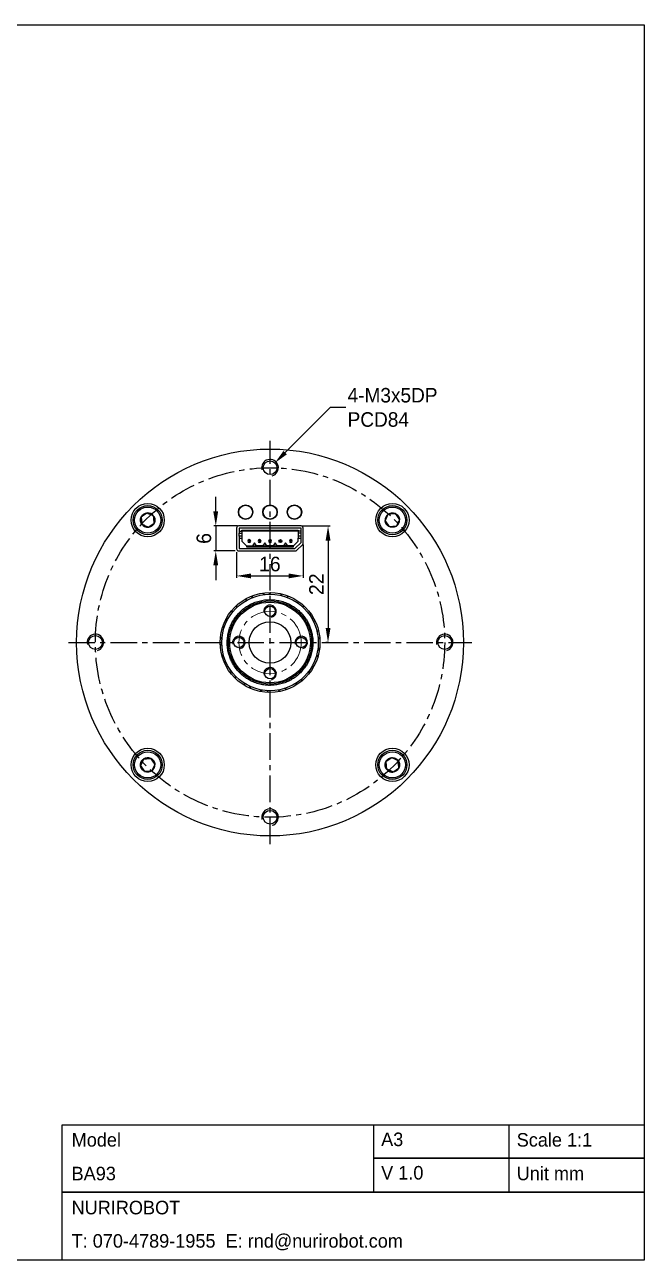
# Model space of a CAD drawing. Header units: millimetres. Extents: x 0 to 420, y 0 to 757.
# Drawn here: x 271 to 420, y 0 to 297 of the extents above; entities that cross this region are included whole.
import ezdxf

# ---------------------------------------------------------------- set-up
doc = ezdxf.new("R2010")
doc.units = ezdxf.units.MM
doc.header["$LTSCALE"] = 0.5
doc.header["$PDSIZE"] = -1
doc.linetypes.add('CENTERX2', pattern=[20.32, 12.7, -2.54, 2.54, -2.54])
doc.layers.add('외형선', color=7, linetype='Continuous', lineweight=25)
doc.layers.add('중심선', color=1, linetype='CENTERX2')
doc.layers.add('치수선', color=3, linetype='Continuous')
doc.styles.add('누리로봇 문자스타일_20230829', font='GOTHIC.TTF')
doc.dimstyles.new('A3기본 치수스타일', dxfattribs={"dimtxt": 3.5, "dimasz": 3.5, "dimexe": 0.5, "dimexo": 0.3, "dimgap": 1, "dimtad": 1, "dimtoh": 1, "dimdec": 1, "dimzin": 12, "dimdsep": 46, "dimtxsty": '누리로봇 문자스타일_20230829', "dimcen": 0.09, "dimclrd": 3, "dimclre": 3, "dimclrt": 3, "dimadec": 0, "dimazin": 3, "dimtm": 1e-09, "dimtfac": 1, "dimtdec": 1, "dimtofl": 0, "dimtmove": 0, "dimatfit": 3, "dimfxl": 1, "dimfrac": 2, "dimarcsym": 0})
doc.dimstyles.new('A3지시선 치수스타일', dxfattribs={"dimtxt": 3.5, "dimasz": 3.5, "dimexe": 0.5, "dimexo": 0.3, "dimgap": 0.396875, "dimtad": 0, "dimtih": 1, "dimtoh": 1, "dimdec": 1, "dimzin": 12, "dimdsep": 46, "dimtxsty": '누리로봇 문자스타일_20230829', "dimcen": 0.09, "dimclrd": 3, "dimclre": 3, "dimclrt": 3, "dimadec": 0, "dimazin": 3, "dimtm": 1e-09, "dimtfac": 1, "dimtdec": 1, "dimtofl": 0, "dimtmove": 0, "dimatfit": 3, "dimfxl": 1, "dimfrac": 2, "dimarcsym": 0})

# ---------------------------------------------------------------- blocks, each defined once
blk = doc.blocks.new('*D178')
at = {"layer": 'Defpoints', "color": 0}
for p in [(337.95, 172.32), (321.95, 170.51), (337.95, 164.51)]:
    blk.add_point(p, dxfattribs=at)
at = {"layer": '치수선', "color": 3, "lineweight": -2}
for p, q in [((321.95, 170.21), (321.95, 164.01)), ((337.95, 172.02), (337.95, 164.01)), ((325.45, 164.51), (334.45, 164.51))]:
    blk.add_line(p, q, dxfattribs=at)
at = {"layer": '치수선', "color": 3}
for points in [[(325.45, 165.09), (325.45, 163.92), (321.95, 164.51)], [(334.45, 165.09), (334.45, 163.92), (337.95, 164.51)]]:
    blk.add_solid(points, dxfattribs=at)
at = {"layer": '치수선', "color": 3, "insert": (329.95, 167.34), "char_height": 3.5, "attachment_point": 5, "style": '누리로봇 문자스타일_20230829'}
blk.add_mtext('16', dxfattribs=at)
blk = doc.blocks.new('*D179')
at = {"layer": 'Defpoints', "color": 0}
for p in [(337.45, 176.51), (343.95, 148.5), (344.27, 148.5)]:
    blk.add_point(p, dxfattribs=at)
at = {"layer": '치수선', "color": 3, "lineweight": -2}
for p, q in [((337.75, 176.51), (344.45, 176.51)), ((343.95, 173.01), (343.95, 152)), ((343.97, 148.5), (343.45, 148.5))]:
    blk.add_line(p, q, dxfattribs=at)
at = {"layer": '치수선', "color": 3}
for points in [[(343.37, 173.01), (344.54, 173.01), (343.95, 176.51)], [(343.37, 152), (344.54, 152), (343.95, 148.5)]]:
    blk.add_solid(points, dxfattribs=at)
at = {"layer": '치수선', "color": 3, "insert": (341.16, 162.5), "char_height": 3.5, "attachment_point": 5, "rotation": 90, "style": '누리로봇 문자스타일_20230829'}
blk.add_mtext('22', dxfattribs=at)
blk = doc.blocks.new('*D183')
at = {"layer": 'Defpoints', "color": 0}
for p in [(322.45, 176.51), (316.95, 170.51), (321.95, 170.51)]:
    blk.add_point(p, dxfattribs=at)
at = {"layer": '치수선', "color": 3, "lineweight": -2}
for p, q in [((316.95, 180.01), (316.95, 183.51)), ((322.15, 176.51), (316.45, 176.51)), ((316.95, 176.51), (316.95, 170.51)), ((321.65, 170.51), (316.45, 170.51)), ((316.95, 167.01), (316.95, 163.51))]:
    blk.add_line(p, q, dxfattribs=at)
at = {"layer": '치수선', "color": 3}
for points in [[(316.36, 180.01), (317.53, 180.01), (316.95, 176.51)], [(316.36, 167.01), (317.53, 167.01), (316.95, 170.51)]]:
    blk.add_solid(points, dxfattribs=at)
at = {"layer": '치수선', "color": 3, "insert": (314.11, 173.51), "char_height": 3.5, "attachment_point": 5, "rotation": 90, "style": '누리로봇 문자스타일_20230829'}
blk.add_mtext('6', dxfattribs=at)
blk = doc.blocks.new('*D197')
at = {"layer": 'Defpoints', "color": 0}
for p in [(331.17, 191.67), (328.83, 189.33)]:
    blk.add_point(p, dxfattribs=at)
at = {"layer": '치수선', "color": 3, "lineweight": -2}
for p, q in [((344.5, 205), (333.64, 194.14)), ((348.25, 205), (344.5, 205)), ((329.91, 190.5), (330.09, 190.5)), ((330, 190.41), (330, 190.59))]:
    blk.add_line(p, q, dxfattribs=at)
at = {"layer": '치수선', "color": 3}
blk.add_solid([(333.23, 194.55), (334.05, 193.73), (331.17, 191.67)], dxfattribs=at)
at = {"layer": '치수선', "color": 3, "insert": (348.65, 205), "char_height": 3.5, "attachment_point": 4, "style": '누리로봇 문자스타일_20230829'}
blk.add_mtext('{\\fPMingLiU|b0|i0|c129|p0;4-M3x5DP\\PPCD84}', dxfattribs=at)

msp = doc.modelspace()

# ---------------------------------------------------------------- linework, layer by layer
at = {"lineweight": -3}
msp.add_line((354.9, 32.55), (354.9, 16.38), dxfattribs=at)
at = {"lineweight": -3, "ltscale": 3}
msp.add_line((387.45, 32.55), (387.45, 16.38), dxfattribs=at)
msp.add_lwpolyline([(0, 297), (420, 297), (420, 0), (0, 0)], close=True)
for points in [[(280, 0), (280, 32.55), (420, 32.55), (420, 0)], [(280, 0), (280, 32.55), (420, 32.55), (420, 0)], [(354.9, 24.52), (420, 24.52)], [(280, 16.38), (420, 16.38)]]:
    msp.add_lwpolyline(points, close=True, dxfattribs=at)
for centre, radius in [((330, 190.5), 1.65), ((330, 156), 1.25), ((288, 148.5), 1.65), ((322.5, 148.5), 1.25), ((337.5, 148.5), 1.25), ((372, 148.5), 1.65), ((330, 141), 1.25), ((330, 106.5), 1.65)]:
    msp.add_circle(centre, radius)
for centre, radius in [((330, 190.5), 2), ((330, 156), 1.5), ((288, 148.5), 2), ((322.5, 148.5), 1.5), ((337.5, 148.5), 1.5), ((372, 148.5), 2), ((330, 141), 1.5), ((330, 106.5), 2)]:
    msp.add_arc(centre, radius, 285, 195)
at = {"layer": '외형선', "linetype": 'Continuous', "lineweight": 25}
for p, q in [((336.75, 175.26), (323.25, 175.26)), ((337.45, 175.24), (336.75, 175.24)), ((325, 173.23), (325, 172.88)), ((327.5, 172.53), (327.5, 172.87)), ((335, 172.53), (335, 172.87)), ((337.45, 174.77), (336.75, 174.77)), ((337.45, 174.07), (336.75, 174.07)), ((324.34, 171.76), (325.75, 171.76))]:
    msp.add_line(p, q, dxfattribs=at)
for points in [[(336.05, 170.51, 0.236068), (336.45, 170.71), (337.79, 171.96, 0.207886), (337.95, 172.32), (337.95, 176.01, 0.414214), (337.45, 176.51), (322.45, 176.51, 0.414214), (321.95, 176.01), (321.95, 171.01, 0.414214), (322.45, 170.51)], [(325, 173.23, 1), (325, 172.53, 1)]]:
    msp.add_lwpolyline(points, format="xyb", close=True, dxfattribs=at)
for points in [[(322.55, 173.59), (322.55, 171.06), (335.95, 171.06), (337.45, 172.56), (337.45, 173.59), (337.45, 174.07), (337.45, 174.77), (337.45, 175.24), (337.45, 175.96), (322.55, 175.96), (322.55, 175.24), (322.55, 174.77), (323.25, 174.77), (323.25, 174.07), (322.55, 174.07), (322.55, 174.77)], [(322.55, 175.24), (323.25, 175.24), (323.25, 174.77)], [(323.25, 175.24), (323.25, 175.51), (336.75, 175.51), (336.75, 175.24), (336.75, 174.77), (336.75, 174.07), (336.75, 173.59), (337.45, 173.59)], [(322.55, 174.07), (322.55, 173.59), (323.25, 173.59)], [(323.25, 174.07), (323.25, 173.59), (323.25, 172.85), (324.34, 171.76), (324.34, 171.51), (335.66, 171.51), (335.66, 171.76), (336.75, 172.85), (336.75, 173.59)], [(328.25, 171.76), (326.75, 171.76), (326.25, 172.46), (325.75, 171.76), (326.75, 171.76)], [(330.75, 171.76), (329.25, 171.76), (328.75, 172.46), (328.25, 171.76), (329.25, 171.76)], [(334.25, 171.76), (333.25, 171.76), (331.75, 171.76), (331.25, 172.46), (330.75, 171.76), (331.75, 171.76)], [(335.66, 171.76), (334.25, 171.76), (333.75, 172.46), (333.25, 171.76)]]:
    msp.add_lwpolyline(points, dxfattribs=at)
at = {"layer": '외형선', "linetype": 'Continuous', "lineweight": 25, "flags": 128}
for points in [[(325, 172.53), (325, 172.53), (325, 172.55), (325, 172.59), (325, 172.63), (325, 172.68), (325, 172.74), (325, 172.8), (325, 172.87, -1), (325, 172.88)], [(327.5, 173.23, 1), (327.5, 172.53, 1), (327.5, 173.23), (327.5, 173.22), (327.5, 173.2), (327.5, 173.17), (327.5, 173.13), (327.5, 173.07), (327.5, 173.01), (327.5, 172.95), (327.5, 172.88, -1), (327.5, 172.87, -1), (327.5, 172.88)], [(330, 173.23, 1), (330, 172.53, 1), (330, 173.23), (330, 173.22), (330, 173.2), (330, 173.17), (330, 173.13), (330, 173.07), (330, 173.01), (330, 172.95), (330, 172.88, -1), (330, 172.87, -1), (330, 172.88)], [(332.5, 173.23, -1), (332.5, 172.53, -1), (332.5, 173.23), (332.5, 173.22), (332.5, 173.2), (332.5, 173.17), (332.5, 173.13), (332.5, 173.07), (332.5, 173.01), (332.5, 172.95), (332.5, 172.88, 1), (332.5, 172.87, 1), (332.5, 172.88)], [(335, 173.23, 1), (335, 172.53, 1), (335, 173.23), (335, 173.22), (335, 173.2), (335, 173.17), (335, 173.13), (335, 173.07), (335, 173.01), (335, 172.95), (335, 172.88, -1), (335, 172.87, -1), (335, 172.88)]]:
    msp.add_lwpolyline(points, format="xyb", dxfattribs=at)
for points in [[(330, 172.53), (330, 172.53), (330, 172.55), (330, 172.59), (330, 172.63), (330, 172.68), (330, 172.74), (330, 172.8), (330, 172.87)], [(332.5, 172.53), (332.5, 172.53), (332.5, 172.55), (332.5, 172.59), (332.5, 172.63), (332.5, 172.68), (332.5, 172.74), (332.5, 172.8), (332.5, 172.87)]]:
    msp.add_lwpolyline(points, dxfattribs=at)
at = {"layer": '외형선', "flags": 128}
for points in [[(321.98, 156.88), (322.05, 157.07), (322.11, 157.45), (322.11, 157.54)], [(325.55, 159.21), (325.77, 159.49), (325.9, 159.78)], [(333.92, 159.42), (334.21, 159.46), (334.57, 159.6)], [(320.62, 155.99), (320.96, 156.03), (321.28, 156.15)], [(339.76, 155.48), (339.71, 155.12), (339.74, 154.81)], [(319.49, 153.42), (319.5, 153.45), (319.45, 153.84), (319.38, 154.08)], [(341.52, 149.86), (341.74, 149.56), (341.97, 149.36)], [(341.92, 147.08), (341.69, 146.9), (341.44, 146.61)], [(319.13, 143.42), (319.22, 143.65), (319.28, 144.03), (319.28, 144.07)], [(320.93, 141.27), (320.63, 141.39), (320.29, 141.45)], [(321.7, 139.84), (321.7, 139.92), (321.66, 140.31), (321.6, 140.5)], [(339.43, 141.75), (339.39, 141.44), (339.43, 141.08)], [(325.39, 137.42), (325.27, 137.71), (325.06, 138.01)], [(334.05, 137.2), (333.7, 137.36), (333.41, 137.41)]]:
    msp.add_lwpolyline(points, dxfattribs=at)
at = {"layer": '외형선'}
for centre, radius in [((330, 148.5), 46.5), ((300.58, 177.92), 4), ((300.58, 177.92), 3.5), ((359.42, 177.92), 4), ((359.42, 177.92), 3.5), ((300.58, 177.92), 3.15), ((359.42, 177.92), 3.15), ((330, 148.5), 12), ((330, 148.5), 11.6), ((330, 148.5), 10), ((330, 148.5), 9.7), ((330, 148.5), 5), ((300.58, 119.08), 4), ((300.58, 119.08), 3.5), ((300.58, 119.08), 3.15), ((359.42, 119.08), 4), ((359.42, 119.08), 3.5), ((359.42, 119.08), 3.15)]:
    msp.add_circle(centre, radius, dxfattribs=at)
at = {"layer": '외형선', "linetype": 'Continuous', "lineweight": 25}
for centre, radius in [((324.13, 179.83), 1.75), ((324.13, 179.83), 1.65), ((330, 179.83), 1.75), ((330, 179.83), 1.65), ((335.87, 179.83), 1.75), ((335.87, 179.83), 1.65)]:
    msp.add_circle(centre, radius, dxfattribs=at)
at = {"layer": '외형선'}
for centre, radius, start, end in [((300.58, 177.92), 1.73, 34.5655, 94.5655), ((359.42, 177.92), 1.73, 124.5655, 184.5655), ((300.58, 177.92), 1.73, 214.5655, 274.5655), ((359.42, 177.92), 1.73, 304.5655, 4.5655), ((329.11, 161.47), 1.5, 293.7395, 319.5964), ((324.49, 160.27), 1.5, 249.4113, 275.2682), ((329.11, 161.47), 1.5, 228.2448, 254.1017), ((333.85, 160.92), 1.5, 207.0783, 232.9352), ((338.08, 158.69), 1.5, 185.9118, 211.7687), ((338.08, 158.69), 1.5, 251.4064, 277.2633), ((318, 153.49), 1.5, 291.7444, 317.6013), ((341.21, 155.08), 1.5, 230.2399, 256.0968), ((342.83, 150.59), 1.5, 143.5788, 169.4357), ((317, 148.82), 1.5, 18.4055, 44.2624), ((317, 148.82), 1.5, 312.9109, 338.7678), ((342.72, 145.82), 1.5, 187.9069, 213.7638), ((317.78, 144.07), 1.5, 39.7413, 65.5982), ((340.89, 141.4), 1.5, 101.2458, 127.1027), ((323.95, 136.99), 1.5, 82.0744, 107.9313), ((328.51, 135.59), 1.5, 103.2409, 129.0978), ((328.51, 135.59), 1.5, 37.7462, 63.6031), ((333.27, 135.92), 1.5, 124.4074, 150.2643), ((337.6, 137.95), 1.5, 145.5739, 171.4308), ((337.6, 137.95), 1.5, 80.0793, 105.9362), ((300.58, 119.08), 1.73, 64.5655, 124.5655)]:
    msp.add_arc(centre, radius, start, end, dxfattribs=at)
at = {"layer": '외형선', "linetype": 'Continuous', "lineweight": 25}
msp.add_arc((325, 172.88), 0.005, 270, 90, dxfattribs=at)
at = {"layer": '외형선'}
for points, weights, knots in [([(299.16, 176.93), (299.13, 177.24), (299.09, 177.82), (299.04, 178.39), (299.02, 178.66), (298.75, 178.09), (298.8, 177.46), (299.16, 176.93)], [1, 1, 1, 1, 1, 0.910683602523, 0.910683602523, 1], [0, 0, 0, 0, 0.534645, 1, 1, 1, 2.047198, 2.047198, 2.047198, 2.047198]), ([(299.02, 178.66), (299.19, 178.78), (299.6, 179.06), (300.09, 179.4), (300.39, 179.6), (300.45, 179.64), (299.81, 179.59), (299.29, 179.23), (299.02, 178.66)], [1, 1, 1, 1, 1, 1, 0.910683602523, 0.910683602523, 1], [0, 0, 0, 0, 0.366242, 0.871081, 1, 1, 1, 2.047198, 2.047198, 2.047198, 2.047198]), ([(302.01, 178.9), (302.04, 178.59), (302.08, 178.01), (302.13, 177.44), (302.15, 177.17), (302.42, 177.74), (302.37, 178.38), (302.01, 178.9)], [1, 1, 1, 1, 1, 0.910683602523, 0.910683602523, 1], [0, 0, 0, 0, 0.534644, 1, 1, 1, 2.047198, 2.047198, 2.047198, 2.047198]), ([(358.43, 179.34), (358.74, 179.37), (359.32, 179.41), (359.89, 179.46), (360.16, 179.48), (359.59, 179.75), (358.96, 179.7), (358.43, 179.34)], [1, 1, 1, 1, 1, 0.910683602523, 0.910683602523, 1], [0, 0, 0, 0, 0.534645, 1, 1, 1, 2.047198, 2.047198, 2.047198, 2.047198]), ([(360.16, 179.48), (360.28, 179.31), (360.56, 178.9), (360.9, 178.41), (361.1, 178.11), (361.14, 178.05), (361.09, 178.69), (360.73, 179.21), (360.16, 179.48)], [1, 1, 1, 1, 1, 1, 0.910683602523, 0.910683602523, 1], [0, 0, 0, 0, 0.366242, 0.871081, 1, 1, 1, 2.047198, 2.047198, 2.047198, 2.047198]), ([(302.15, 177.17), (302.09, 177.13), (301.79, 176.93), (301.3, 176.59), (300.89, 176.31), (300.72, 176.19), (301.35, 176.24), (301.88, 176.6), (302.15, 177.17)], [1, 1, 1, 1, 1, 1, 0.910683602523, 0.910683602523, 1], [0, 0, 0, 0, 0.12892, 0.633759, 1, 1, 1, 2.047198, 2.047198, 2.047198, 2.047198]), ([(358.67, 176.35), (358.63, 176.41), (358.43, 176.71), (358.09, 177.2), (357.81, 177.61), (357.69, 177.78), (357.74, 177.15), (358.1, 176.62), (358.67, 176.35)], [1, 1, 1, 1, 1, 1, 0.910683602523, 0.910683602523, 1], [0, 0, 0, 0, 0.12892, 0.633759, 1, 1, 1, 2.047198, 2.047198, 2.047198, 2.047198]), ([(360.4, 176.49), (360.09, 176.46), (359.51, 176.42), (358.94, 176.37), (358.67, 176.35), (359.24, 176.08), (359.88, 176.13), (360.4, 176.49)], [1, 1, 1, 1, 1, 0.910683602523, 0.910683602523, 1], [0, 0, 0, 0, 0.534644, 1, 1, 1, 2.047198, 2.047198, 2.047198, 2.047198]), ([(298.86, 118.95), (298.99, 119.23), (299.24, 119.75), (299.49, 120.27), (299.6, 120.51), (299.08, 120.15), (298.81, 119.58), (298.86, 118.95)], [1, 1, 1, 1, 1, 0.910683602523, 0.910683602523, 1], [0, 0, 0, 0, 0.534645, 1, 1, 1, 2.047198, 2.047198, 2.047198, 2.047198]), ([(301.57, 117.66), (301.68, 117.9), (301.93, 118.42), (302.18, 118.94), (302.31, 119.22), (302.36, 118.59), (302.09, 118.02), (301.57, 117.66), (301.26, 117.63), (300.68, 117.59), (300.11, 117.54), (299.84, 117.52), (299.72, 117.69), (299.44, 118.1), (299.1, 118.59), (298.9, 118.89), (298.86, 118.95), (298.91, 118.31), (299.27, 117.79), (299.84, 117.52), (300.41, 117.25), (301.04, 117.3), (301.57, 117.66)], [1, 1, 1, 1, 1, 0.910683602523, 0.910683602523, 1, 1, 1, 1, 1, 1, 1, 1, 1, 1, 0.910683602523, 0.910683602523, 1, 0.910683602523, 0.910683602523, 1], [0, 0, 0, 0, 0.465354, 1, 1, 1, 2.047198, 2.047198, 2.047198, 2.581842, 3.047198, 3.047198, 3.047198, 3.413439, 3.918278, 4.047198, 4.047198, 4.047198, 5.094395, 5.094395, 5.094395, 6.141593, 6.141593, 6.141593, 6.141593]), ([(301.33, 120.65), (301.37, 120.59), (301.57, 120.29), (301.91, 119.8), (302.19, 119.39), (302.31, 119.22), (302.26, 119.85), (301.9, 120.38), (301.33, 120.65)], [1, 1, 1, 1, 1, 1, 0.910683602523, 0.910683602523, 1], [0, 0, 0, 0, 0.12892, 0.633759, 1, 1, 1, 2.047198, 2.047198, 2.047198, 2.047198]), ([(357.99, 118.1), (358.23, 117.99), (358.75, 117.74), (359.27, 117.49), (359.55, 117.36), (358.92, 117.31), (358.35, 117.58), (357.99, 118.1), (357.96, 118.41), (357.92, 118.99), (357.87, 119.56), (357.85, 119.83), (357.91, 119.87), (358.21, 120.07), (358.7, 120.41), (359.11, 120.69), (359.28, 120.81), (358.65, 120.76), (358.12, 120.4), (357.85, 119.83), (357.58, 119.26), (357.63, 118.62), (357.99, 118.1)], [1, 1, 1, 1, 1, 0.910683602523, 0.910683602523, 1, 1, 1, 1, 1, 1, 1, 1, 1, 1, 0.910683602523, 0.910683602523, 1, 0.910683602523, 0.910683602523, 1], [0, 0, 0, 0, 0.465355, 1, 1, 1, 2.047198, 2.047198, 2.047198, 2.581842, 3.047198, 3.047198, 3.047198, 3.176117, 3.680956, 4.047198, 4.047198, 4.047198, 5.094395, 5.094395, 5.094395, 6.141593, 6.141593, 6.141593, 6.141593]), ([(359.28, 120.81), (359.56, 120.68), (360.08, 120.43), (360.6, 120.18), (360.84, 120.07), (360.48, 120.59), (359.91, 120.86), (359.28, 120.81)], [1, 1, 1, 1, 1, 0.910683602523, 0.910683602523, 1], [0, 0, 0, 0, 0.534646, 1, 1, 1, 2.047198, 2.047198, 2.047198, 2.047198]), ([(360.84, 120.07), (360.87, 119.76), (360.91, 119.18), (360.96, 118.61), (360.98, 118.34), (361.25, 118.91), (361.2, 119.54), (360.84, 120.07)], [1, 1, 1, 1, 1, 0.910683602523, 0.910683602523, 1], [0, 0, 0, 0, 0.534645, 1, 1, 1, 2.047198, 2.047198, 2.047198, 2.047198]), ([(360.98, 118.34), (360.81, 118.22), (360.4, 117.94), (359.91, 117.6), (359.61, 117.4), (359.55, 117.36), (360.19, 117.41), (360.71, 117.77), (360.98, 118.34)], [1, 1, 1, 1, 1, 1, 0.910683602523, 0.910683602523, 1], [0, 0, 0, 0, 0.366242, 0.871081, 1, 1, 1, 2.047198, 2.047198, 2.047198, 2.047198])]:
    msp.add_rational_spline(points, weights, degree=3, knots=knots, dxfattribs=at)
for points, knots in [([(300.45, 179.64), (300.73, 179.51), (301.25, 179.26), (301.77, 179.01), (302.01, 178.9)], [0, 0, 0, 0, 0.534645, 1, 1, 1, 1]), ([(357.69, 177.78), (357.82, 178.06), (358.07, 178.58), (358.32, 179.1), (358.43, 179.34)], [0, 0, 0, 0, 0.534646, 1, 1, 1, 1]), ([(300.72, 176.19), (300.44, 176.32), (299.92, 176.57), (299.4, 176.82), (299.16, 176.93)], [0, 0, 0, 0, 0.534646, 1, 1, 1, 1]), ([(361.14, 178.05), (361.01, 177.77), (360.76, 177.25), (360.51, 176.73), (360.4, 176.49)], [0, 0, 0, 0, 0.534645, 1, 1, 1, 1]), ([(329.75, 138.2), (330.16, 138.21), (331.02, 138.22), (332.3, 138.43), (333.47, 138.78), (334.52, 139.22), (335.44, 139.73), (336.31, 140.33), (337.11, 141.03), (337.85, 141.8), (338.49, 142.64), (339.04, 143.53), (339.54, 144.55), (339.94, 145.71), (340.21, 146.98), (340.32, 148.25), (340.28, 149.52), (340.07, 150.8), (339.72, 151.97), (339.28, 153.02), (338.77, 153.94), (338.17, 154.81), (337.47, 155.61), (336.7, 156.35), (335.86, 156.99), (334.97, 157.54), (333.95, 158.04), (332.79, 158.44), (331.52, 158.71), (330.25, 158.82), (328.98, 158.78), (327.7, 158.57), (326.53, 158.22), (325.48, 157.78), (324.56, 157.27), (323.69, 156.67), (322.89, 155.97), (322.15, 155.2), (321.51, 154.36), (320.96, 153.47), (320.46, 152.45), (320.06, 151.29), (319.79, 150.02), (319.68, 148.75), (319.72, 147.48), (319.93, 146.2), (320.28, 145.03), (320.72, 143.98), (321.23, 143.06), (321.83, 142.19), (322.53, 141.39), (323.3, 140.65), (324.14, 140.01), (325.03, 139.46), (326.05, 138.96), (327.21, 138.56), (328.48, 138.28), (329.33, 138.23), (329.75, 138.2)], [0, 0, 0, 0, 0.019409, 0.03942, 0.059988, 0.076074, 0.092152, 0.10858, 0.125, 0.141428, 0.157848, 0.173934, 0.190012, 0.210587, 0.230596, 0.25, 0.269411, 0.28942, 0.309988, 0.326074, 0.342152, 0.35858, 0.375, 0.391428, 0.407848, 0.423934, 0.440012, 0.460587, 0.480596, 0.5, 0.519411, 0.53942, 0.559988, 0.576074, 0.592152, 0.60858, 0.625, 0.641428, 0.657848, 0.673934, 0.690012, 0.710587, 0.730596, 0.75, 0.769411, 0.78942, 0.809988, 0.826074, 0.842152, 0.85858, 0.875, 0.891428, 0.907848, 0.923934, 0.940012, 0.960587, 0.980594, 1, 1, 1, 1]), ([(299.6, 120.51), (299.91, 120.54), (300.49, 120.58), (301.06, 120.63), (301.33, 120.65)], [0, 0, 0, 0, 0.534644, 1, 1, 1, 1])]:
    msp.add_open_spline(points, degree=3, knots=knots, dxfattribs=at)
at = {"layer": '중심선'}
for p, q in [((330, 100), (330, 197)), ((281.5, 148.5), (378.5, 148.5))]:
    msp.add_line(p, q, dxfattribs=at)
msp.add_circle((330, 148.5), 42, dxfattribs=at)
at = {"layer": '중심선', "color": 1, "linetype": 'CENTERX2', "lineweight": 18}
msp.add_circle((330, 148.5), 7.5, dxfattribs=at)

# ---------------------------------------------------------------- texts
at = {"lineweight": -3, "attachment_point": 1, "style": '누리로봇 문자스타일_20230829'}
for s, insert, char_height, width in [('Model', (282.3, 30.58), 3.255, 10.7408), ('A3', (356.72, 30.7), 3.255, 12.1036), ('{\\fCentury Gothic|b0|i0|c0|p34;Scale 1:1}', (389.32, 30.58), 3.2548, 53.4053), ('BA93', (282.28, 22.48), 3.255, 39.9112), ('V 1.0', (356.72, 22.67), 3.255, 12.1036), ('Unit mm', (389.32, 22.5), 3.255, 53.4053), ('NURIROBOT', (282.28, 14.3), 3.255, 40.3813), ('T: 070-4789-1955  E: rnd@nurirobot.com', (282.29, 6.29), 3.2548, 85.2271), ('T: 070-4789-1955  E: rnd@nurirobot.com', (282.29, 6.29), 3.2548, 85.2271)]:
    msp.add_mtext(s, dxfattribs=dict(at, insert=insert, char_height=char_height, width=width))

# ---------------------------------------------------------------- dimensions: what is measured, and where the dimension line sits
at = {"layer": '치수선'}
dim = msp.add_diameter_dim_2p(p1=(328.83, 189.33), p2=(331.17, 191.67), text='{\\fPMingLiU|b0|i0|c129|p0;4-M3x5DP\\PPCD84}', dimstyle='A3지시선 치수스타일', dxfattribs=at)
dim.commit()
dim.dimension.update_dxf_attribs({"geometry": '*D197', "text_midpoint": (362.15, 205), "dimtype": 163})
dim = msp.add_linear_dim(base=(316.95, 170.51), p1=(322.45, 176.51), p2=(321.95, 170.51), angle=90, dimstyle='A3기본 치수스타일', override={"dimtofl": 1}, dxfattribs=at)
dim.commit()
dim.dimension.update_dxf_attribs({"geometry": '*D183', "text_midpoint": (314.11, 173.51)})
dim = msp.add_linear_dim(base=(343.95, 148.5), p1=(337.45, 176.51), p2=(344.27, 148.5), angle=90, text='22', dimstyle='A3기본 치수스타일', dxfattribs=at)
dim.commit()
dim.dimension.update_dxf_attribs({"geometry": '*D179', "text_midpoint": (341.16, 162.5)})
dim = msp.add_linear_dim(base=(337.95, 164.51), p1=(321.95, 170.51), p2=(337.95, 172.32), dimstyle='A3기본 치수스타일', dxfattribs=at)
dim.commit()
dim.dimension.update_dxf_attribs({"geometry": '*D178', "text_midpoint": (329.95, 167.34)})

doc.saveas('drawing.dxf')
